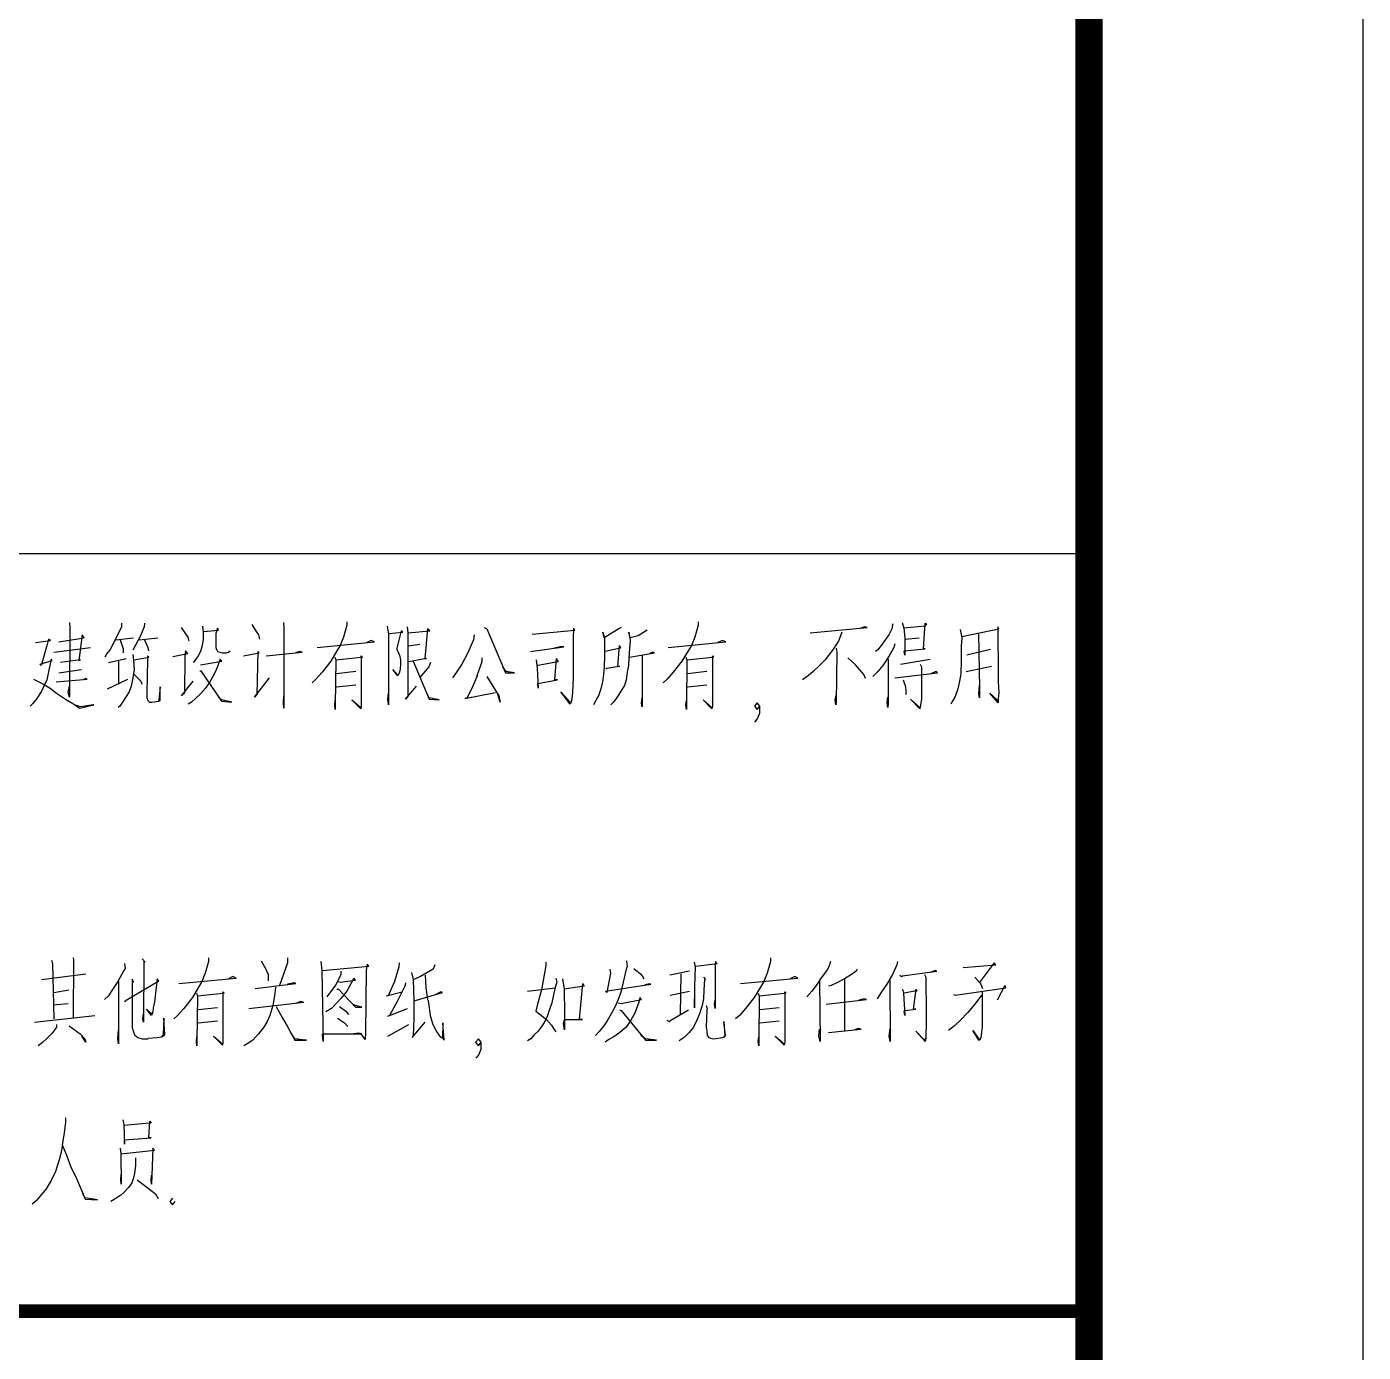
# Model space of a CAD drawing. Extents: x -307088 to 5640332, y -3541089 to -2181377.
# Drawn here: x 5558804 to 5563676, y -3042639 to -3037806 of the extents above; entities that cross this region are included whole.
import ezdxf

# ---------------------------------------------------------------- set-up
doc = ezdxf.new("R2010")
doc.units = 0
doc.header["$LTSCALE"] = 100
doc.header["$MEASUREMENT"] = 0
doc.layers.add('PUB_TITLE', color=4, linetype='CONTINUOUS')
doc.layers.add('WINDOW_TEXT', color=7, linetype='CONTINUOUS')

# ---------------------------------------------------------------- blocks, each defined once
blk = doc.blocks.new('A$C14C63DED')
at = {"layer": 'PUB_TITLE'}
for p, q in [((50, 22386.9), (7050, 22386.9)), ((3332.8, 22135.5), (3334.8, 22117.9)), ((3522.3, 22133), (3522.3, 22120.4)), ((3606.9, 22133), (3604.9, 22120.4)), ((3818.6, 22122.9), (3820.6, 22100.2)), ((3998, 22128), (4014.1, 22102.8)), ((4112.9, 22135.5), (4114.9, 22117.9)), ((4344.7, 22125.4), (4332.6, 22082.6)), ((4344.7, 22138), (4344.7, 22125.4)), ((4491.8, 22122.9), (4495.9, 22092.7)), ((5624.7, 22125.4), (5612.6, 22082.6)), ((5624.7, 22138), (5624.7, 22125.4)), ((6334.2, 22130.5), (6332.2, 22115.4)), ((6368.5, 22135.5), (6374.5, 22115.4)), ((6451.1, 22122.9), (6374.5, 22115.4)), ((6447.1, 22039.8), (6453.2, 22133)), ((6457.2, 22130.5), (6451.1, 22122.9)), ((6453.2, 22133), (6457.2, 22130.5)), ((3256.2, 22075), (3252.1, 22054.9)), ((3264.2, 22070), (3256.2, 22075)), ((3294.5, 22065), (3387.2, 22080.1)), ((3334.8, 22117.9), (3332.8, 21863.4)), ((3379.1, 22090.2), (3367, 21996.9)), ((3387.2, 22080.1), (3379.1, 22090.2)), ((3522.3, 22120.4), (3494, 22059.9)), ((3502.1, 22072.5), (3566.6, 22080.1)), ((3590.8, 22085.1), (3574.7, 22054.9)), ((3586.8, 22072.5), (3655.3, 22080.1)), ((3604.9, 22120.4), (3590.8, 22085.1)), ((3740, 22117.9), (3764.1, 22082.6)), ((3764.1, 22082.6), (3768.2, 22067.5)), ((3820.6, 22075), (3816.6, 22052.4)), ((3820.6, 22100.2), (3820.6, 22075)), ((3822.6, 22102.8), (3877, 22107.8)), ((3873, 22115.4), (3866.9, 22095.2)), ((3866.9, 22095.2), (3866.9, 22077.6)), ((3866.9, 22077.6), (3866.9, 22062.4)), ((3877, 22107.8), (3873, 22115.4)), ((4014.1, 22102.8), (4022.2, 22090.2)), ((4022.2, 22090.2), (4026.2, 22075)), ((4114.9, 22117.9), (4114.9, 21823.1)), ((4332.6, 22082.6), (4320.5, 22052.4)), ((4495.9, 22092.7), (4495.9, 21835.7)), ((4497.9, 22095.2), (4548.3, 22100.2)), ((4542.2, 22105.3), (4526.1, 22042.3)), ((4548.3, 22100.2), (4542.2, 22105.3)), ((4564.4, 22120.4), (4566.4, 22097.7)), ((4566.4, 22097.7), (4566.4, 21865.9)), ((4568.4, 22097.7), (4647, 22105.3)), ((4639, 22112.8), (4628.9, 22004.5)), ((4647, 22105.3), (4639, 22112.8)), ((4808.3, 22090.2), (4806.3, 22072.5)), ((4844.6, 22117.9), (4854.7, 22112.8)), ((4854.7, 22112.8), (4923.2, 21951.6)), ((5020, 22092.7), (5175.2, 22107.8)), ((5171.1, 22115.4), (5169.1, 22077.6)), ((5169.1, 22077.6), (5169.1, 21936.5)), ((5175.2, 22107.8), (5171.1, 22115.4)), ((5278, 22100.2), (5284, 22080.1)), ((5282, 22080.1), (5278, 22100.2)), ((5336.4, 22112.8), (5282, 22080.1)), ((5284, 22080.1), (5284, 22014.6)), ((5344.5, 22117.9), (5336.4, 22112.8)), ((5372.7, 22100.2), (5376.7, 22070)), ((5376.7, 22080.1), (5372.7, 22100.2)), ((5407, 22087.6), (5376.7, 22080.1)), ((5439.2, 22107.8), (5407, 22087.6)), ((5612.6, 22082.6), (5600.5, 22052.4)), ((6033.9, 22097.7), (6241.5, 22117.9)), ((6148.8, 22100.2), (6136.7, 22067.5)), ((6233.4, 22120.4), (6211.3, 22112.8)), ((6241.5, 22117.9), (6233.4, 22120.4)), ((6320.1, 22090.2), (6302, 22065)), ((6332.2, 22115.4), (6320.1, 22090.2)), ((6374.5, 22115.4), (6378.6, 22080.1)), ((6378.6, 22075), (6431, 22080.1)), ((6378.6, 22080.1), (6378.6, 22047.3)), ((6580.1, 22110.3), (6586.2, 22080.1)), ((6586.2, 22080.1), (6584.2, 22049.8)), ((6586.2, 22085.1), (6721.2, 22112.8)), ((6646.7, 22095.2), (6650.7, 21896.1)), ((6717.2, 22120.4), (6717.2, 22082.6)), ((6721.2, 22112.8), (6717.2, 22120.4)), ((6717.2, 22082.6), (6719.2, 21979.3)), ((3209.8, 22062.4), (3264.2, 22070)), ((3252.1, 22054.9), (3230, 21979.3)), ((3276.3, 22027.2), (3409.4, 22044.8)), ((3481.9, 22037.2), (3469.8, 22022.1)), ((3494, 22059.9), (3481.9, 22037.2)), ((3518.2, 22072.5), (3526.3, 22047.3)), ((3526.3, 22047.3), (3528.3, 22039.8)), ((3528.3, 22039.8), (3528.3, 22024.6)), ((3574.7, 22054.9), (3564.6, 22034.7)), ((3606.9, 22072.5), (3619, 22044.8)), ((3619, 22044.8), (3621, 22032.2)), ((3756.1, 22032.2), (3754.1, 22012)), ((3764.1, 22022.1), (3756.1, 22032.2)), ((3810.5, 22029.7), (3802.4, 22014.6)), ((3816.6, 22052.4), (3810.5, 22029.7)), ((3866.9, 22062.4), (3866.9, 22044.8)), ((3866.9, 22044.8), (3869, 22037.2)), ((3869, 22037.2), (3873, 22029.7)), ((3873, 22029.7), (3881.1, 22027.2)), ((3881.1, 22027.2), (3891.1, 22024.6)), ((3891.1, 22024.6), (3905.2, 22024.6)), ((3905.2, 22024.6), (3913.3, 22027.2)), ((3913.3, 22027.2), (3919.4, 22032.2)), ((3967.7, 22014.6), (4024.2, 22024.6)), ((4020.1, 22029.7), (4016.1, 21873.5)), ((4024.2, 22024.6), (4020.1, 22029.7)), ((4050.4, 22014.6), (4181.4, 22027.2)), ((4173.3, 22029.7), (4157.2, 22024.6)), ((4181.4, 22027.2), (4173.3, 22029.7)), ((4235.8, 22044.8), (4445.5, 22065)), ((4308.4, 22032.2), (4286.2, 21994.4)), ((4320.5, 22052.4), (4308.4, 22032.2)), ((4433.4, 22070), (4417.2, 22062.4)), ((4445.5, 22065), (4433.4, 22070)), ((4526.1, 22042.3), (4526.1, 22037.2)), ((4526.1, 22037.2), (4530.1, 22029.7)), ((4530.1, 22029.7), (4536.2, 22017.1)), ((4610.8, 22054.9), (4568.4, 22049.8)), ((4806.3, 22072.5), (4784.1, 22022.1)), ((5013.9, 22029.7), (5134.9, 22047.3)), ((5122.8, 22047.3), (5100.6, 22042.3)), ((5134.9, 22047.3), (5122.8, 22047.3)), ((5342.5, 22042.3), (5286, 22029.7)), ((5332.4, 21974.3), (5338.4, 22052.4)), ((5338.4, 22052.4), (5342.5, 22042.3)), ((5374.7, 22039.8), (5372.7, 22007)), ((5376.7, 22070), (5374.7, 22039.8)), ((5374.7, 22009.5), (5465.4, 22024.6)), ((5459.4, 22027.2), (5449.3, 22022.1)), ((5465.4, 22024.6), (5459.4, 22027.2)), ((5515.8, 22044.8), (5725.5, 22065)), ((5588.4, 22032.2), (5566.2, 21994.4)), ((5600.5, 22052.4), (5588.4, 22032.2)), ((5713.4, 22070), (5697.2, 22062.4)), ((5725.5, 22065), (5713.4, 22070)), ((6114.5, 22034.7), (6088.3, 21999.4)), ((6136.7, 22067.5), (6114.5, 22034.7)), ((6128.6, 22042.3), (6130.6, 22027.2)), ((6130.6, 22027.2), (6128.6, 21845.7)), ((6281.8, 22037.2), (6271.7, 22029.7)), ((6302, 22065), (6281.8, 22037.2)), ((6338.3, 22044.8), (6322.1, 22014.6)), ((6342.3, 22057.4), (6338.3, 22044.8)), ((6376.6, 22032.2), (6453.2, 22039.8)), ((6378.6, 22017.1), (6376.6, 22032.2)), ((6378.6, 22047.3), (6378.6, 22027.2)), ((6378.6, 22027.2), (6378.6, 22017.1)), ((6453.2, 22039.8), (6447.1, 22039.8)), ((6584.2, 22049.8), (6584.2, 21996.9)), ((6691, 22037.2), (6604.3, 22017.1)), ((3225.9, 21984.3), (3270.3, 21996.9)), ((3230, 21979.3), (3225.9, 21984.3)), ((3266.3, 22002), (3258.2, 21961.7)), ((3270.3, 21996.9), (3266.3, 22002)), ((3373.1, 21999.4), (3300.5, 21989.4)), ((3367, 21996.9), (3373.1, 21999.4)), ((3469.8, 22022.1), (3461.8, 22009.5)), ((3475.9, 21989.4), (3540.4, 22004.5)), ((3512.2, 21994.4), (3512.2, 21911.3)), ((3564.6, 22019.6), (3566.6, 21996.9)), ((3566.6, 21996.9), (3568.6, 21964.2)), ((3568.6, 21999.4), (3623, 22009.5)), ((3617, 21999.4), (3615, 21878.5)), ((3617, 22014.6), (3617, 21999.4)), ((3623, 22009.5), (3617, 22014.6)), ((3709.7, 22012), (3764.1, 22022.1)), ((3754.1, 22012), (3752.1, 21878.5)), ((3794.4, 22002), (3784.3, 21989.4)), ((3802.4, 22014.6), (3794.4, 22002)), ((3810.5, 21981.8), (3889.1, 21994.4)), ((3875, 21981.8), (3864.9, 21956.6)), ((3883.1, 22002), (3875, 21981.8)), ((3889.1, 21994.4), (3883.1, 22002)), ((4286.2, 21994.4), (4254, 21954.1)), ((4300.3, 22009.5), (4304.4, 21999.4)), ((4304.4, 21999.4), (4302.3, 21833.1)), ((4304.4, 21999.4), (4397.1, 22009.5)), ((4397.1, 22014.6), (4401.1, 22009.5)), ((4397.1, 22009.5), (4397.1, 22014.6)), ((4401.1, 22009.5), (4397.1, 22007)), ((4397.1, 22007), (4397.1, 21830.6)), ((4536.2, 22017.1), (4540.2, 21999.4)), ((4540.2, 21984.3), (4538.2, 21966.7)), ((4540.2, 21999.4), (4540.2, 21984.3)), ((4634.9, 22004.5), (4570.4, 21991.9)), ((4586.6, 21994.4), (4645, 21855.8)), ((4628.9, 22004.5), (4634.9, 22004.5)), ((4649.1, 21989.4), (4643, 21974.3)), ((4764, 21984.3), (4743.8, 21954.1)), ((4784.1, 22022.1), (4764, 21984.3)), ((4836.5, 21991.9), (4818.4, 21941.5)), ((4836.5, 22007), (4836.5, 21991.9)), ((5034.1, 21999.4), (5038.1, 21969.2)), ((5114.7, 21991.9), (5040.1, 21979.3)), ((5102.6, 21926.4), (5108.6, 22004.5)), ((5108.6, 22004.5), (5114.7, 21991.9)), ((5284, 22014.6), (5282, 21974.3)), ((5292.1, 21969.2), (5338.4, 21976.8)), ((5338.4, 21976.8), (5332.4, 21974.3)), ((5370.7, 21979.3), (5366.7, 21954.1)), ((5372.7, 22007), (5370.7, 21979.3)), ((5421.1, 22014.6), (5421.1, 21828.1)), ((5566.2, 21994.4), (5534, 21954.1)), ((5580.3, 22009.5), (5584.4, 21999.4)), ((5584.4, 21999.4), (5582.3, 21833.1)), ((5584.4, 21999.4), (5677.1, 22009.5)), ((5677.1, 22014.6), (5681.1, 22009.5)), ((5677.1, 22009.5), (5677.1, 22014.6)), ((5681.1, 22009.5), (5677.1, 22007)), ((5677.1, 22007), (5677.1, 21830.6)), ((6068.1, 21979.3), (6044, 21956.6)), ((6088.3, 21999.4), (6068.1, 21979.3)), ((6199.2, 21981.8), (6170.9, 22007)), ((6229.4, 21946.5), (6199.2, 21981.8)), ((6297.9, 21979.3), (6279.8, 21956.6)), ((6322.1, 22014.6), (6297.9, 21979.3)), ((6318.1, 22002), (6318.1, 21840.7)), ((6362.4, 21984.3), (6471.3, 22002)), ((6435, 21984.3), (6439, 21974.3)), ((6584.2, 21996.9), (6582.2, 21949.1)), ((6602.3, 21956.6), (6695, 21976.8)), ((6719.2, 21979.3), (6719.2, 21926.4)), ((3201.8, 21928.9), (3221.9, 21918.8)), ((3258.2, 21961.7), (3250.1, 21926.4)), ((3284.4, 21918.8), (3397.3, 21928.9)), ((3294.5, 21951.6), (3377.1, 21964.2)), ((3391.2, 21931.4), (3385.2, 21926.4)), ((3397.3, 21928.9), (3391.2, 21931.4)), ((3471.9, 21893.6), (3546.4, 21928.9)), ((3564.6, 21933.9), (3558.5, 21903.7)), ((3568.6, 21964.2), (3564.6, 21933.9)), ((3568.6, 21946.5), (3592.8, 21921.3)), ((3808.5, 21959.1), (3812.5, 21959.1)), ((3812.5, 21959.1), (3887.1, 21848.3)), ((3854.9, 21936.5), (3844.8, 21918.8)), ((3864.9, 21956.6), (3854.9, 21936.5)), ((4008.1, 21863.4), (4062.5, 21933.9)), ((4231.8, 21928.9), (4217.7, 21916.3)), ((4254, 21954.1), (4231.8, 21928.9)), ((4376.9, 21956.6), (4306.4, 21949.1)), ((4512, 21964.2), (4530.1, 21944)), ((4530.1, 21941.5), (4512, 21964.2)), ((4536.2, 21954.1), (4530.1, 21941.5)), ((4538.2, 21966.7), (4536.2, 21954.1)), ((4643, 21974.3), (4608.7, 21933.9)), ((4743.8, 21954.1), (4729.7, 21933.9)), ((4820.4, 21944), (4802.3, 21901.2)), ((4818.4, 21941.5), (4820.4, 21944)), ((4854.7, 21939), (4899, 21868.4)), ((4925.2, 21956.6), (4913.1, 21974.3)), ((4923.2, 21951.6), (4927.2, 21951.6)), ((4955.5, 21951.6), (4925.2, 21956.6)), ((4927.2, 21951.6), (4955.5, 21951.6)), ((5038.1, 21969.2), (5042.1, 21896.1)), ((5169.1, 21936.5), (5167.1, 21881)), ((5280, 21946.5), (5276, 21918.8)), ((5282, 21974.3), (5280, 21946.5)), ((5288.1, 21966.7), (5292.1, 21969.2)), ((5366.7, 21954.1), (5362.6, 21926.4)), ((5511.8, 21928.9), (5497.7, 21916.3)), ((5534, 21954.1), (5511.8, 21928.9)), ((5656.9, 21956.6), (5586.4, 21949.1)), ((6025.8, 21941.5), (6005.7, 21926.4)), ((6044, 21956.6), (6025.8, 21941.5)), ((6235.5, 21931.4), (6229.4, 21946.5)), ((6279.8, 21956.6), (6261.7, 21939)), ((6342.3, 21933.9), (6497.5, 21951.6)), ((6439, 21974.3), (6439, 21901.2)), ((6491.5, 21956.6), (6473.3, 21949.1)), ((6497.5, 21951.6), (6491.5, 21956.6)), ((6582.2, 21949.1), (6578.1, 21921.3)), ((3230, 21883.5), (3213.8, 21858.3)), ((3221.9, 21918.8), (3238, 21911.3)), ((3240.1, 21903.7), (3230, 21883.5)), ((3238, 21911.3), (3262.2, 21896.1)), ((3250.1, 21926.4), (3240.1, 21903.7)), ((3262.2, 21896.1), (3286.4, 21878.5)), ((3286.4, 21878.5), (3318.7, 21855.8)), ((3328.7, 21881), (3332.8, 21903.7)), ((3332.8, 21863.4), (3328.7, 21881)), ((3550.5, 21883.5), (3540.4, 21865.9)), ((3558.5, 21903.7), (3550.5, 21883.5)), ((3592.8, 21921.3), (3596.8, 21911.3)), ((3615, 21878.5), (3615, 21860.9)), ((3663.4, 21901.2), (3659.3, 21850.8)), ((3663.4, 21850.8), (3663.4, 21901.2)), ((3742, 21868.4), (3784.3, 21921.3)), ((3752.1, 21878.5), (3742, 21868.4)), ((3828.6, 21896.1), (3810.5, 21876)), ((3844.8, 21918.8), (3828.6, 21896.1)), ((4306.4, 21901.2), (4376.9, 21908.7)), ((4493.8, 21855.8), (4495.9, 21878.5)), ((4558.3, 21855.8), (4598.7, 21903.7)), ((4774, 21858.3), (4886.9, 21881)), ((4802.3, 21901.2), (4782.1, 21858.3)), ((5040.1, 21913.8), (5112.7, 21926.4)), ((5042.1, 21896.1), (5040.1, 21913.8)), ((5112.7, 21926.4), (5102.6, 21926.4)), ((5124.8, 21883.5), (5159, 21845.7)), ((5159, 21838.2), (5124.8, 21883.5)), ((5167.1, 21881), (5165.1, 21855.8)), ((5269.9, 21893.6), (5261.8, 21868.4)), ((5276, 21918.8), (5269.9, 21893.6)), ((5346.5, 21891.1), (5336.4, 21873.5)), ((5356.6, 21906.2), (5346.5, 21891.1)), ((5362.6, 21926.4), (5356.6, 21906.2)), ((5586.4, 21901.2), (5656.9, 21908.7)), ((6372.5, 21926.4), (6380.6, 21901.2)), ((6380.6, 21901.2), (6382.6, 21886.1)), ((6382.6, 21886.1), (6382.6, 21873.5)), ((6439, 21901.2), (6439, 21855.8)), ((6572.1, 21893.6), (6562, 21865.9)), ((6578.1, 21921.3), (6572.1, 21893.6)), ((6648.7, 21876), (6650.7, 21906.2)), ((6650.7, 21896.1), (6650.7, 21860.9)), ((6689, 21878.5), (6717.2, 21850.8)), ((6719.2, 21843.2), (6689, 21878.5)), ((6719.2, 21926.4), (6719.2, 21918.8)), ((6719.2, 21918.8), (6721.2, 21881)), ((6721.2, 21881), (6719.2, 21855.8)), ((3199.7, 21840.7), (3189.7, 21830.6)), ((3213.8, 21858.3), (3199.7, 21840.7)), ((3318.7, 21855.8), (3344.9, 21840.7)), ((3344.9, 21840.7), (3348.9, 21838.2)), ((3348.9, 21838.2), (3371.1, 21823.1)), ((3373.1, 21828.1), (3350.9, 21835.7)), ((3371.1, 21823.1), (3421.5, 21835.7)), ((3419.5, 21835.7), (3373.1, 21828.1)), ((3421.5, 21835.7), (3419.5, 21835.7)), ((3516.2, 21830.6), (3510.2, 21825.6)), ((3526.3, 21845.7), (3516.2, 21830.6)), ((3540.4, 21865.9), (3526.3, 21845.7)), ((3615, 21860.9), (3619, 21850.8)), ((3619, 21850.8), (3625.1, 21845.7)), ((3625.1, 21845.7), (3633.1, 21845.7)), ((3633.1, 21845.7), (3659.3, 21848.3)), ((3659.3, 21848.3), (3663.4, 21850.8)), ((3778.3, 21845.7), (3766.2, 21838.2)), ((3792.4, 21858.3), (3778.3, 21845.7)), ((3810.5, 21876), (3792.4, 21858.3)), ((3887.1, 21853.3), (3877, 21863.4)), ((3925.4, 21845.7), (3887.1, 21853.3)), ((3887.1, 21848.3), (3925.4, 21845.7)), ((4016.1, 21873.5), (4008.1, 21863.4)), ((4112.9, 21843.2), (4114.9, 21868.4)), ((4114.9, 21823.1), (4112.9, 21843.2)), ((4300.3, 21833.1), (4302.3, 21850.8)), ((4302.3, 21818), (4300.3, 21833.1)), ((4302.3, 21833.1), (4302.3, 21818)), ((4362.8, 21853.3), (4395.1, 21825.6)), ((4395.1, 21820.6), (4362.8, 21853.3)), ((4397.1, 21830.6), (4395.1, 21820.6)), ((4495.9, 21835.7), (4493.8, 21855.8)), ((4566.4, 21865.9), (4558.3, 21855.8)), ((4645, 21860.9), (4637, 21876)), ((4681.3, 21853.3), (4645, 21860.9)), ((4645, 21855.8), (4681.3, 21853.3)), ((4782.1, 21858.3), (4774, 21858.3)), ((4903, 21845.7), (4895, 21873.5)), ((4899, 21868.4), (4903, 21845.7)), ((5161.1, 21843.2), (5159, 21838.2)), ((5165.1, 21855.8), (5161.1, 21843.2)), ((5251.8, 21850.8), (5243.7, 21835.7)), ((5261.8, 21868.4), (5251.8, 21850.8)), ((5316.3, 21845.7), (5306.2, 21835.7)), ((5326.3, 21858.3), (5316.3, 21845.7)), ((5336.4, 21873.5), (5326.3, 21858.3)), ((5419.1, 21840.7), (5421.1, 21860.9)), ((5421.1, 21828.1), (5419.1, 21840.7)), ((5580.3, 21833.1), (5582.3, 21850.8)), ((5582.3, 21818), (5580.3, 21833.1)), ((5582.3, 21833.1), (5582.3, 21818)), ((5642.8, 21853.3), (5675.1, 21825.6)), ((5675.1, 21820.6), (5642.8, 21853.3)), ((5677.1, 21830.6), (5675.1, 21820.6)), ((5840.4, 21843.2), (5830.3, 21830.6)), ((5830.3, 21830.6), (5840.4, 21818)), ((5850.4, 21830.6), (5840.4, 21843.2)), ((5840.4, 21818), (5850.4, 21830.6)), ((5850.4, 21805.4), (5850.4, 21830.6)), ((6124.6, 21853.3), (6128.6, 21870.9)), ((6126.6, 21835.7), (6124.6, 21853.3)), ((6128.6, 21845.7), (6126.6, 21835.7)), ((6314.1, 21843.2), (6316.1, 21863.4)), ((6316.1, 21825.6), (6314.1, 21843.2)), ((6318.1, 21840.7), (6316.1, 21825.6)), ((6398.7, 21855.8), (6433, 21825.6)), ((6433, 21820.6), (6398.7, 21855.8)), ((6439, 21855.8), (6435, 21828.1)), ((6553.9, 21850.8), (6545.9, 21838.2)), ((6562, 21865.9), (6553.9, 21850.8)), ((6650.7, 21860.9), (6648.7, 21876)), ((6719.2, 21855.8), (6719.2, 21843.2)), ((5832.3, 21772.7), (5840.4, 21782.8)), ((5840.4, 21782.8), (5850.4, 21805.4)), ((6435, 21828.1), (6433, 21820.6)), ((3267.8, 20905), (3271.8, 20892.4)), ((3346.4, 20912.5), (3348.4, 20905)), ((3348.4, 20905), (3346.4, 20695.8)), ((3598.4, 20910), (3608.5, 20897.4)), ((3840.3, 20912.5), (3840.3, 20899.9)), ((4128.5, 20912.5), (4128.5, 20894.9)), ((5888.3, 20912.5), (5888.3, 20899.9)), ((3271.8, 20892.4), (3275.9, 20690.8)), ((3529.8, 20864.7), (3509.7, 20826.9)), ((3535.9, 20874.7), (3529.8, 20864.7)), ((3533.9, 20892.4), (3535.9, 20874.7)), ((3604.4, 20899.9), (3602.4, 20678.2)), ((3608.5, 20897.4), (3604.4, 20899.9)), ((3828.2, 20857.1), (3816.1, 20826.9)), ((3840.3, 20899.9), (3828.2, 20857.1)), ((4031.8, 20902.5), (4047.9, 20874.7)), ((4047.9, 20874.7), (4058, 20852.1)), ((4128.5, 20894.9), (4098.3, 20811.7)), ((4249.5, 20899.9), (4253.5, 20867.2)), ((4253.5, 20867.2), (4257.5, 20607.7)), ((4255.5, 20867.2), (4424.8, 20882.3)), ((4322, 20864.7), (4322, 20852.1)), ((4414.8, 20867.2), (4412.7, 20640.4)), ((4418.8, 20889.9), (4414.8, 20867.2)), ((4424.8, 20882.3), (4418.8, 20889.9)), ((4533.7, 20879.8), (4517.6, 20826.9)), ((4535.7, 20894.9), (4533.7, 20879.8)), ((4580.1, 20859.6), (4586.1, 20834.4)), ((4658.7, 20872.2), (4612.3, 20844.5)), ((4664.7, 20887.3), (4658.7, 20872.2)), ((5069.9, 20884.8), (5053.8, 20796.6)), ((5069.9, 20897.4), (5069.9, 20884.8)), ((5305.7, 20857.1), (5291.6, 20786.5)), ((5303.7, 20872.2), (5305.7, 20857.1)), ((5362.2, 20872.2), (5352.1, 20824.3)), ((5366.2, 20882.3), (5362.2, 20872.2)), ((5364.2, 20902.5), (5366.2, 20882.3)), ((5390.4, 20874.7), (5414.6, 20854.6)), ((5594, 20864.7), (5521.4, 20849.5)), ((5610.1, 20897.4), (5614.1, 20879.8)), ((5614.1, 20879.8), (5612.1, 20809.2)), ((5616.1, 20882.3), (5694.8, 20892.4)), ((5688.7, 20899.9), (5686.7, 20887.3)), ((5686.7, 20887.3), (5686.7, 20761.4)), ((5694.8, 20892.4), (5688.7, 20899.9)), ((5876.2, 20857.1), (5864.1, 20826.9)), ((5888.3, 20899.9), (5876.2, 20857.1)), ((6095.9, 20869.7), (6071.7, 20836.9)), ((6101.9, 20879.8), (6095.9, 20869.7)), ((6108, 20899.9), (6101.9, 20879.8)), ((6200.7, 20864.7), (6184.6, 20852.1)), ((6204.7, 20872.2), (6200.7, 20864.7)), ((6349.9, 20887.3), (6333.8, 20852.1)), ((6351.9, 20899.9), (6349.9, 20887.3)), ((6370, 20847), (6495, 20864.7)), ((6489, 20867.2), (6470.8, 20859.6)), ((6495, 20864.7), (6489, 20867.2)), ((6591.8, 20877.3), (6710.7, 20887.3)), ((6704.6, 20894.9), (6650.2, 20821.8)), ((6710.7, 20887.3), (6704.6, 20894.9)), ((3231.5, 20834.4), (3392.8, 20854.6)), ((3509.7, 20826.9), (3487.5, 20794.1)), ((3511.7, 20826.9), (3511.7, 20600.1)), ((3539.9, 20758.8), (3658.9, 20829.4)), ((3560.1, 20836.9), (3566.1, 20824.3)), ((3562.1, 20829.4), (3562.1, 20675.7)), ((3566.1, 20824.3), (3562.1, 20829.4)), ((3652.8, 20836.9), (3646.8, 20784)), ((3658.9, 20829.4), (3652.8, 20836.9)), ((3731.4, 20819.3), (3941.1, 20839.5)), ((3804, 20806.7), (3781.8, 20768.9)), ((3816.1, 20826.9), (3804, 20806.7)), ((3929, 20844.5), (3912.8, 20836.9)), ((3941.1, 20839.5), (3929, 20844.5)), ((4009.6, 20801.7), (4158.8, 20819.3)), ((4058, 20852.1), (4058, 20829.4)), ((4084.2, 20806.7), (4080.1, 20774)), ((4152.7, 20821.8), (4128.5, 20816.8)), ((4158.8, 20819.3), (4152.7, 20821.8)), ((4303.9, 20814.3), (4281.7, 20784)), ((4322, 20852.1), (4303.9, 20814.3)), ((4312, 20826.9), (4320, 20824.3)), ((4320, 20824.3), (4376.5, 20831.9)), ((4370.4, 20839.5), (4344.2, 20791.6)), ((4376.5, 20831.9), (4370.4, 20839.5)), ((4517.6, 20826.9), (4495.4, 20774)), ((4555.9, 20809.2), (4527.6, 20753.8)), ((4557.9, 20821.8), (4555.9, 20809.2)), ((4586.1, 20834.4), (4588.1, 20756.3)), ((4612.3, 20844.5), (4588.1, 20834.4)), ((4630.4, 20849.5), (4632.5, 20804.2)), ((5110.2, 20824.3), (5102.1, 20801.7)), ((5106.2, 20839.5), (5110.2, 20824.3)), ((5130.4, 20836.9), (5136.4, 20799.1)), ((5209, 20809.2), (5136.4, 20799.1)), ((5192.8, 20688.3), (5204.9, 20819.3)), ((5204.9, 20819.3), (5209, 20809.2)), ((5287.6, 20791.6), (5452.9, 20816.8)), ((5352.1, 20824.3), (5344, 20791.6)), ((5414.6, 20854.6), (5422.6, 20844.5)), ((5422.6, 20844.5), (5426.7, 20836.9)), ((5442.8, 20816.8), (5430.7, 20814.3)), ((5452.9, 20816.8), (5442.8, 20816.8)), ((5561.7, 20854.6), (5559.7, 20705.9)), ((5612.1, 20809.2), (5612.1, 20731.1)), ((5644.4, 20842), (5652.4, 20834.4)), ((5648.4, 20834.4), (5646.4, 20796.6)), ((5652.4, 20834.4), (5648.4, 20834.4)), ((5779.4, 20819.3), (5989.1, 20839.5)), ((5852, 20806.7), (5829.8, 20768.9)), ((5864.1, 20826.9), (5852, 20806.7)), ((5977, 20844.5), (5960.8, 20836.9)), ((5989.1, 20839.5), (5977, 20844.5)), ((6055.6, 20811.7), (6039.5, 20791.6)), ((6071.7, 20836.9), (6055.6, 20811.7)), ((6067.7, 20829.4), (6069.7, 20607.7)), ((6110, 20811.7), (6099.9, 20809.2)), ((6130.2, 20821.8), (6110, 20811.7)), ((6158.4, 20836.9), (6130.2, 20821.8)), ((6184.6, 20852.1), (6158.4, 20836.9)), ((6158.4, 20834.4), (6158.4, 20648)), ((6313.6, 20816.8), (6293.4, 20789.1)), ((6333.8, 20852.1), (6313.6, 20816.8)), ((6323.7, 20831.9), (6325.7, 20607.7)), ((6360, 20849.5), (6366, 20844.5)), ((6366, 20844.5), (6370, 20847)), ((6450.7, 20852.1), (6454.7, 20842)), ((6454.7, 20842), (6456.7, 20708.4)), ((6634.1, 20842), (6652.2, 20821.8)), ((6652.2, 20821.8), (6656.3, 20816.8)), ((6656.3, 20816.8), (6662.3, 20801.7)), ((6742.9, 20811.7), (6714.7, 20758.8)), ((6747, 20804.2), (6742.9, 20811.7)), ((3275.9, 20786.5), (3330.3, 20796.6)), ((3475.4, 20774), (3461.3, 20761.4)), ((3487.5, 20794.1), (3475.4, 20774)), ((3537.9, 20753.8), (3539.9, 20758.8)), ((3646.8, 20784), (3642.7, 20751.3)), ((3781.8, 20768.9), (3749.6, 20728.6)), ((3795.9, 20784), (3800, 20774)), ((3800, 20774), (3797.9, 20607.7)), ((3800, 20774), (3892.7, 20784)), ((3892.7, 20789.1), (3896.7, 20784)), ((3892.7, 20784), (3892.7, 20789.1)), ((3896.7, 20784), (3892.7, 20781.5)), ((3892.7, 20781.5), (3892.7, 20605.1)), ((4080.1, 20774), (4074.1, 20738.7)), ((4281.7, 20784), (4271.6, 20771.4)), ((4324.1, 20766.4), (4305.9, 20746.2)), ((4307.9, 20799.1), (4314, 20799.1)), ((4314, 20799.1), (4376.5, 20733.6)), ((4344.2, 20791.6), (4324.1, 20766.4)), ((4489.3, 20774), (4545.8, 20789.1)), ((4495.4, 20774), (4489.3, 20774)), ((4590.1, 20756.3), (4692.9, 20786.5)), ((4632.5, 20804.2), (4638.5, 20761.4)), ((4638.5, 20761.4), (4640.5, 20756.3)), ((4686.9, 20789.1), (4668.7, 20779)), ((4692.9, 20786.5), (4686.9, 20789.1)), ((5003.4, 20791.6), (5102.1, 20804.2)), ((5053.8, 20796.6), (5039.6, 20743.7)), ((5102.1, 20801.7), (5092.1, 20748.8)), ((5136.4, 20799.1), (5138.4, 20711)), ((5291.6, 20786.5), (5287.6, 20791.6)), ((5333.9, 20761.4), (5321.8, 20733.6)), ((5344, 20791.6), (5333.9, 20761.4)), ((5344, 20746.2), (5418.6, 20761.4)), ((5412.6, 20768.9), (5408.5, 20751.3)), ((5418.6, 20761.4), (5412.6, 20768.9)), ((5523.4, 20776.5), (5594, 20791.6)), ((5612.1, 20743.7), (5612.1, 20763.9)), ((5644.4, 20763.9), (5640.3, 20738.7)), ((5646.4, 20796.6), (5644.4, 20763.9)), ((5684.7, 20743.7), (5686.7, 20758.8)), ((5686.7, 20761.4), (5686.7, 20728.6)), ((5829.8, 20768.9), (5797.6, 20728.6)), ((5843.9, 20784), (5848, 20774)), ((5848, 20774), (5845.9, 20607.7)), ((5848, 20774), (5940.7, 20784)), ((5940.7, 20789.1), (5944.7, 20784)), ((5940.7, 20784), (5940.7, 20789.1)), ((5944.7, 20784), (5940.7, 20781.5)), ((5940.7, 20781.5), (5940.7, 20605.1)), ((6039.5, 20791.6), (6021.3, 20771.4)), ((6091.9, 20743.7), (6239, 20761.4)), ((6230.9, 20763.9), (6210.8, 20758.8)), ((6239, 20761.4), (6230.9, 20763.9)), ((6293.4, 20789.1), (6277.3, 20763.9)), ((6370, 20799.1), (6374.1, 20784)), ((6374.1, 20784), (6378.1, 20703.4)), ((6414.4, 20791.6), (6376.1, 20784)), ((6410.4, 20726.1), (6420.4, 20799.1)), ((6422.4, 20791.6), (6414.4, 20791.6)), ((6420.4, 20799.1), (6422.4, 20791.6)), ((6555.5, 20779), (6563.5, 20776.5)), ((6563.5, 20776.5), (6747, 20804.2)), ((6658.3, 20776.5), (6634.1, 20743.7)), ((6660.3, 20791.6), (6660.3, 20660.6)), ((3273.8, 20741.2), (3328.3, 20746.2)), ((3533.9, 20756.3), (3537.9, 20753.8)), ((3614.5, 20726.1), (3632.6, 20708.4)), ((3632.6, 20703.4), (3614.5, 20726.1)), ((3636.7, 20716), (3632.6, 20703.4)), ((3632.6, 20708.4), (3634.7, 20713.5)), ((3638.7, 20731.1), (3636.7, 20716)), ((3642.7, 20751.3), (3638.7, 20731.1)), ((3749.6, 20728.6), (3727.4, 20703.4)), ((3872.5, 20731.1), (3802, 20723.6)), ((3987.4, 20728.6), (4187, 20751.3)), ((4074.1, 20738.7), (4064, 20703.4)), ((4086.2, 20736.2), (4108.4, 20695.8)), ((4174.9, 20753.8), (4158.8, 20746.2)), ((4185, 20751.3), (4174.9, 20753.8)), ((4287.8, 20728.6), (4267.6, 20716)), ((4305.9, 20746.2), (4287.8, 20728.6)), ((4318, 20736.2), (4340.2, 20718.5)), ((4340.2, 20718.5), (4350.3, 20705.9)), ((4376.5, 20738.7), (4366.4, 20743.7)), ((4398.6, 20733.6), (4376.5, 20738.7)), ((4376.5, 20733.6), (4398.6, 20733.6)), ((4493.4, 20700.9), (4565.9, 20728.6)), ((4527.6, 20753.8), (4499.4, 20703.4)), ((4588.1, 20756.3), (4588.1, 20690.8)), ((4640.5, 20756.3), (4644.6, 20731.1)), ((4644.6, 20731.1), (4648.6, 20703.4)), ((5039.6, 20743.7), (5033.6, 20718.5)), ((5033.6, 20718.5), (5049.7, 20705.9)), ((5082, 20721), (5073.9, 20695.8)), ((5092.1, 20748.8), (5082, 20721)), ((5138.4, 20711), (5138.4, 20650.5)), ((5321.8, 20733.6), (5307.7, 20708.4)), ((5333.9, 20748.8), (5344, 20746.2)), ((5338, 20723.6), (5344, 20721)), ((5344, 20721), (5432.7, 20612.7)), ((5394.4, 20711), (5380.3, 20685.8)), ((5408.5, 20751.3), (5394.4, 20711)), ((5525.4, 20685.8), (5589.9, 20723.6)), ((5612.1, 20731.1), (5612.1, 20743.7)), ((5636.3, 20728.6), (5630.3, 20708.4)), ((5640.3, 20738.7), (5636.3, 20728.6)), ((5654.4, 20738.7), (5658.5, 20728.6)), ((5656.5, 20723.6), (5654.4, 20660.6)), ((5658.5, 20728.6), (5656.5, 20723.6)), ((5686.7, 20728.6), (5684.7, 20743.7)), ((5797.6, 20728.6), (5775.4, 20703.4)), ((5920.5, 20731.1), (5850, 20723.6)), ((6376.1, 20718.5), (6378.1, 20721)), ((6378.1, 20703.4), (6376.1, 20718.5)), ((6378.1, 20721), (6418.4, 20726.1)), ((6418.4, 20726.1), (6410.4, 20726.1)), ((6607.9, 20713.5), (6581.7, 20685.8)), ((6634.1, 20743.7), (6607.9, 20713.5)), ((3205.3, 20678.2), (3425, 20703.4)), ((3285.9, 20660.6), (3269.8, 20637.9)), ((3285.9, 20670.6), (3285.9, 20660.6)), ((3332.3, 20665.6), (3372.6, 20635.4)), ((3562.1, 20675.7), (3562.1, 20658)), ((3600.4, 20690.8), (3602.4, 20708.4)), ((3602.4, 20678.2), (3600.4, 20690.8)), ((3677, 20693.3), (3675, 20632.8)), ((3681, 20632.8), (3677, 20693.3)), ((3727.4, 20703.4), (3713.3, 20690.8)), ((3802, 20675.7), (3872.5, 20683.2)), ((4041.8, 20660.6), (4021.7, 20635.4)), ((4053.9, 20680.7), (4041.8, 20660.6)), ((4064, 20703.4), (4053.9, 20680.7)), ((4108.4, 20695.8), (4130.5, 20658)), ((4309.9, 20693.3), (4336.1, 20675.7)), ((4336.1, 20675.7), (4348.2, 20663.1)), ((4499.4, 20703.4), (4493.4, 20700.9)), ((4493.4, 20627.8), (4570, 20670.6)), ((4582.1, 20622.8), (4630.4, 20678.2)), ((4588.1, 20690.8), (4586.1, 20630.3)), ((4648.6, 20703.4), (4656.6, 20673.2)), ((4656.6, 20673.2), (4668.7, 20648)), ((4694.9, 20675.7), (4692.9, 20617.7)), ((4699, 20612.7), (4694.9, 20675.7)), ((5057.8, 20668.1), (5041.7, 20645.4)), ((5049.7, 20705.9), (5071.9, 20688.3)), ((5069.9, 20688.3), (5057.8, 20668.1)), ((5073.9, 20695.8), (5069.9, 20688.3)), ((5071.9, 20688.3), (5090, 20668.1)), ((5090, 20668.1), (5098.1, 20655.5)), ((5134.4, 20673.2), (5138.4, 20688.3)), ((5138.4, 20650.5), (5134.4, 20673.2)), ((5138.4, 20688.3), (5202.9, 20688.3)), ((5202.9, 20688.3), (5192.8, 20688.3)), ((5277.5, 20660.6), (5263.4, 20642.9)), ((5293.6, 20683.2), (5277.5, 20660.6)), ((5307.7, 20708.4), (5293.6, 20683.2)), ((5362.2, 20660.6), (5340, 20640.4)), ((5380.3, 20685.8), (5362.2, 20660.6)), ((5511.3, 20685.8), (5519.4, 20680.7)), ((5519.4, 20680.7), (5525.4, 20685.8)), ((5608.1, 20660.6), (5592, 20640.4)), ((5620.2, 20685.8), (5608.1, 20660.6)), ((5630.3, 20708.4), (5620.2, 20685.8)), ((5654.4, 20660.6), (5656.5, 20645.4)), ((5718.9, 20680.7), (5723, 20630.3)), ((5725, 20630.3), (5718.9, 20680.7)), ((5775.4, 20703.4), (5761.3, 20690.8)), ((5850, 20675.7), (5920.5, 20683.2)), ((6456.7, 20665.6), (6454.7, 20637.9)), ((6456.7, 20708.4), (6456.7, 20665.6)), ((6559.5, 20665.6), (6537.3, 20648)), ((6581.7, 20685.8), (6559.5, 20665.6)), ((6660.3, 20660.6), (6658.3, 20640.4)), ((3251.7, 20620.2), (3233.5, 20602.6)), ((3269.8, 20637.9), (3251.7, 20620.2)), ((3372.6, 20635.4), (3388.7, 20617.7)), ((3392.8, 20605.1), (3378.7, 20627.8)), ((3388.7, 20617.7), (3392.8, 20605.1)), ((3509.7, 20620.2), (3511.7, 20648)), ((3511.7, 20600.1), (3509.7, 20620.2)), ((3562.1, 20658), (3566.1, 20642.9)), ((3566.1, 20642.9), (3570.2, 20632.8)), ((3570.2, 20632.8), (3576.2, 20627.8)), ((3576.2, 20627.8), (3582.3, 20622.8)), ((3582.3, 20622.8), (3598.4, 20617.7)), ((3598.4, 20617.7), (3618.5, 20617.7)), ((3618.5, 20617.7), (3620.6, 20620.2)), ((3620.6, 20620.2), (3652.8, 20622.8)), ((3652.8, 20622.8), (3668.9, 20625.3)), ((3675, 20632.8), (3668.9, 20625.3)), ((3668.9, 20625.3), (3681, 20632.8)), ((3795.9, 20607.7), (3797.9, 20625.3)), ((3858.4, 20627.8), (3890.7, 20600.1)), ((3890.7, 20595.1), (3858.4, 20627.8)), ((4001.5, 20612.7), (3981.4, 20600.1)), ((4021.7, 20635.4), (4001.5, 20612.7)), ((4130.5, 20658), (4154.7, 20612.7)), ((4154.7, 20617.7), (4140.6, 20640.4)), ((4193, 20612.7), (4154.7, 20617.7)), ((4154.7, 20612.7), (4197.1, 20612.7)), ((4197.1, 20612.7), (4193, 20612.7)), ((4255.5, 20635.4), (4398.6, 20635.4)), ((4257.5, 20607.7), (4255.5, 20635.4)), ((4388.6, 20637.9), (4368.4, 20635.4)), ((4398.6, 20635.4), (4388.6, 20637.9)), ((4410.7, 20615.2), (4396.6, 20635.4)), ((4412.7, 20640.4), (4410.7, 20615.2)), ((4586.1, 20630.3), (4582.1, 20622.8)), ((4668.7, 20648), (4680.8, 20630.3)), ((4680.8, 20630.3), (4692.9, 20620.2)), ((4692.9, 20620.2), (4699, 20612.7)), ((4824, 20617.7), (4813.9, 20605.1)), ((4834, 20605.1), (4824, 20617.7)), ((5015.5, 20617.7), (5003.4, 20610.2)), ((5027.5, 20632.8), (5015.5, 20617.7)), ((5041.7, 20645.4), (5027.5, 20632.8)), ((5098.1, 20655.5), (5106.2, 20642.9)), ((5263.4, 20642.9), (5251.3, 20630.3)), ((5299.7, 20615.2), (5285.6, 20605.1)), ((5317.8, 20625.3), (5299.7, 20615.2)), ((5340, 20640.4), (5317.8, 20625.3)), ((5432.7, 20617.7), (5416.6, 20630.3)), ((5473, 20612.7), (5432.7, 20617.7)), ((5432.7, 20612.7), (5473, 20612.7)), ((5573.8, 20622.8), (5555.7, 20610.2)), ((5592, 20640.4), (5573.8, 20622.8)), ((5656.5, 20645.4), (5658.5, 20630.3)), ((5658.5, 20630.3), (5664.5, 20622.8)), ((5664.5, 20622.8), (5670.6, 20620.2)), ((5670.6, 20620.2), (5682.7, 20617.7)), ((5682.7, 20617.7), (5712.9, 20622.8)), ((5712.9, 20622.8), (5721, 20625.3)), ((5723, 20630.3), (5718.9, 20625.3)), ((5721, 20625.3), (5725, 20630.3)), ((5843.9, 20607.7), (5845.9, 20625.3)), ((5906.4, 20627.8), (5938.7, 20600.1)), ((5938.7, 20595.1), (5906.4, 20627.8)), ((6065.7, 20627.8), (6067.7, 20653)), ((6069.7, 20607.7), (6065.7, 20627.8)), ((6099.9, 20640.4), (6218.9, 20653)), ((6208.8, 20655.5), (6194.7, 20650.5)), ((6218.9, 20653), (6208.8, 20655.5)), ((6321.7, 20627.8), (6325.7, 20655.5)), ((6325.7, 20607.7), (6321.7, 20627.8)), ((6418.4, 20645.4), (6450.7, 20612.7)), ((6452.7, 20607.7), (6418.4, 20645.4)), ((6450.7, 20612.7), (6454.7, 20620.2)), ((6454.7, 20620.2), (6452.7, 20607.7)), ((6454.7, 20637.9), (6454.7, 20620.2)), ((6626, 20648), (6650.2, 20615.2)), ((6648.2, 20612.7), (6626, 20648)), ((6652.2, 20612.7), (6648.2, 20612.7)), ((6656.3, 20622.8), (6652.2, 20612.7)), ((6658.3, 20640.4), (6656.3, 20622.8)), ((3233.5, 20602.6), (3219.4, 20592.5)), ((3797.9, 20592.5), (3795.9, 20607.7)), ((3797.9, 20607.7), (3797.9, 20592.5)), ((3892.7, 20605.1), (3890.7, 20595.1)), ((3981.4, 20600.1), (3969.3, 20592.5)), ((4813.9, 20605.1), (4824, 20592.5)), ((4824, 20592.5), (4834, 20605.1)), ((4824, 20557.3), (4834, 20579.9)), ((4834, 20579.9), (4834, 20605.1)), ((5845.9, 20592.5), (5843.9, 20607.7)), ((5845.9, 20607.7), (5845.9, 20592.5)), ((5940.7, 20605.1), (5938.7, 20595.1)), ((4815.9, 20547.2), (4824, 20557.3)), ((3318.2, 20330), (3318.2, 20312.4)), ((3527.8, 20322.5), (3531.9, 20304.8)), ((3314.2, 20274.6), (3308.1, 20236.8)), ((3318.2, 20312.4), (3314.2, 20274.6)), ((3624.6, 20309.9), (3531.9, 20302.3)), ((3531.9, 20304.8), (3533.9, 20234.3)), ((3622.6, 20256.9), (3626.6, 20317.4)), ((3630.6, 20309.9), (3624.6, 20309.9)), ((3626.6, 20317.4), (3630.6, 20309.9)), ((3308.1, 20236.8), (3304.1, 20209.1)), ((3308.1, 20229.2), (3322.2, 20194)), ((3533.9, 20249.4), (3630.6, 20256.9)), ((3533.9, 20234.3), (3533.9, 20249.4)), ((3630.6, 20256.9), (3622.6, 20256.9)), ((3296, 20176.3), (3281.9, 20133.5)), ((3304.1, 20209.1), (3296, 20176.3)), ((3322.2, 20194), (3336.3, 20153.6)), ((3517.8, 20219.1), (3519.8, 20199)), ((3519.8, 20199), (3521.8, 20088.1)), ((3521.8, 20199), (3642.7, 20211.6)), ((3574.2, 20183.9), (3574.2, 20156.2)), ((3636.7, 20219.1), (3632.6, 20088.1)), ((3642.7, 20211.6), (3636.7, 20219.1)), ((3281.9, 20133.5), (3265.8, 20100.7)), ((3336.3, 20153.6), (3358.5, 20108.3)), ((3570.2, 20128.4), (3566.1, 20110.8)), ((3574.2, 20156.2), (3570.2, 20128.4)), ((3265.8, 20100.7), (3247.6, 20070.5)), ((3358.5, 20108.3), (3380.7, 20057.9)), ((3519.8, 20105.8), (3521.8, 20123.4)), ((3521.8, 20088.1), (3519.8, 20105.8)), ((3548, 20075.5), (3531.9, 20057.9)), ((3560.1, 20093.2), (3548, 20075.5)), ((3566.1, 20110.8), (3560.1, 20093.2)), ((3580.2, 20103.2), (3630.6, 20065.4)), ((3630.6, 20100.7), (3632.6, 20120.9)), ((3632.6, 20088.1), (3630.6, 20100.7)), ((3211.4, 20027.7), (3197.2, 20015.1)), ((3231.5, 20050.3), (3211.4, 20027.7)), ((3247.6, 20070.5), (3231.5, 20050.3)), ((3380.7, 20057.9), (3390.8, 20032.7)), ((3390.8, 20037.7), (3380.7, 20055.4)), ((3435.1, 20030.2), (3390.8, 20037.7)), ((3390.8, 20032.7), (3435.1, 20030.2)), ((3505.7, 20037.7), (3483.5, 20025.1)), ((3519.8, 20047.8), (3505.7, 20037.7)), ((3531.9, 20057.9), (3519.8, 20047.8)), ((3630.6, 20065.4), (3646.8, 20052.8)), ((3646.8, 20052.8), (3656.8, 20035.2)), ((3709, 20037.1), (3699.2, 20024.8)), ((3699.2, 20024.8), (3709, 20012.5)), ((3709, 20012.5), (3718.9, 20024.8))]:
    blk.add_line(p, q, dxfattribs=at)
at = {"layer": 'PUB_TITLE', "const_width": 50}
blk.add_lwpolyline([(7050, 19625), (7050, 47242.6), (50, 47242.6), (50, 19625)], close=True, dxfattribs=at)

msp = doc.modelspace()

# ---------------------------------------------------------------- linework, layer by layer
at = {"layer": 'PUB_TITLE'}
msp.add_lwpolyline([(5479576.3, -3063089.1), (5563676.3, -3063089.1), (5563676.3, -3003689.1), (5479576.3, -3003689.1)], close=True, dxfattribs=at)
at = {"layer": 'PUB_TITLE', "const_width": 100}
msp.add_lwpolyline([(5482076.3, -3062089.1), (5562676.3, -3062089.1), (5562676.3, -3004689.1), (5482076.3, -3004689.1)], close=True, dxfattribs=at)

# ---------------------------------------------------------------- block references
at = {"layer": 'WINDOW_TEXT'}
msp.add_blockref('A$C14C63DED', (5555626.3, -3062114.1), dxfattribs=at)

doc.saveas('drawing.dxf')
